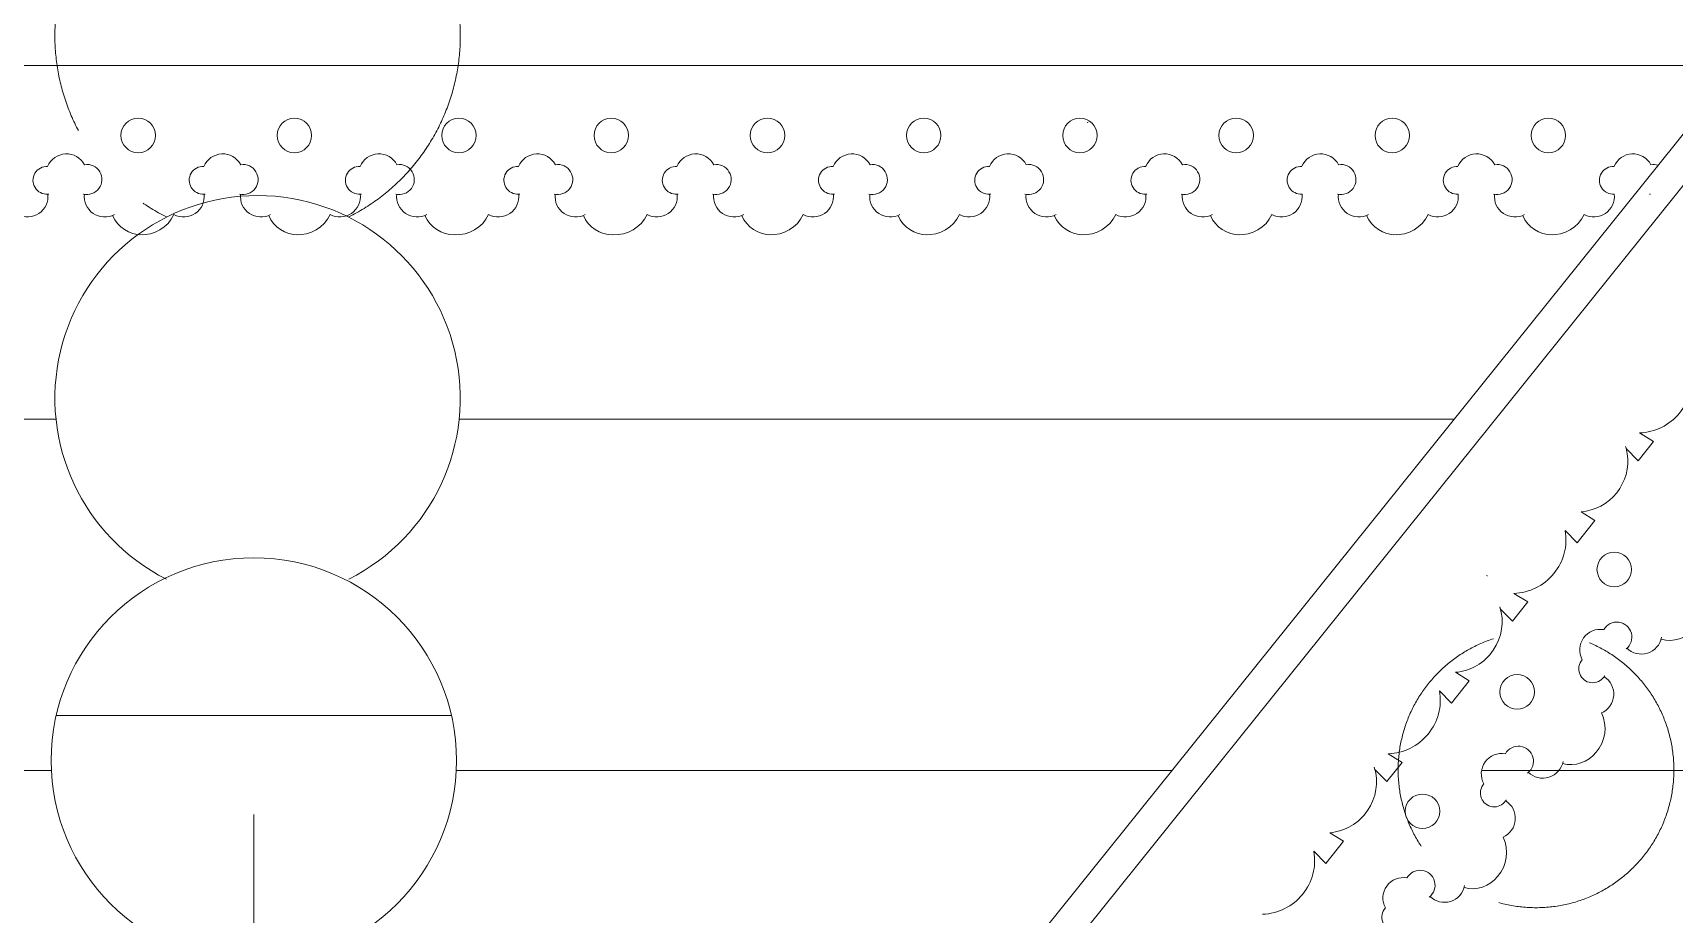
# Model space of a CAD drawing. Header units: millimetres. Extents: x 2399 to 111977, y 1313 to 59551.
# Drawn here: x 40139 to 41961, y 39237 to 40216 of the extents above; entities that cross this region are included whole.
import ezdxf

# ---------------------------------------------------------------- set-up
doc = ezdxf.new("R2010")
doc.units = ezdxf.units.MM
doc.linetypes.add('Невидимая', pattern=[391.222223, 282.222223, -109])
doc.linetypes.add('Штрихпунктирная', pattern=[670.277762, 352.777767, -176.388884, 0, -141.111112])
doc.layers.add('hatch1', color=7, linetype='Continuous', lineweight=20, true_color=0x6a6a6a)
doc.layers.add('main line', color=7, linetype='Continuous', lineweight=13)

msp = doc.modelspace()

# ---------------------------------------------------------------- linework, layer by layer
at = {"layer": 'hatch1', "color": 251, "linetype": 'Невидимая', "lineweight": 20, "true_color": 0x6a6a6a}
msp.add_arc((40388.4624, 40212.0754), 225, 296.7457516, 243.2542484, dxfattribs=at)
at = {"layer": 'main line', "color": 7, "linetype": 'Continuous', "lineweight": 13}
for p, q in [((42890.6971, 41248.5074), (41123.5156, 39048.0426)), ((42877.282, 41174.8271), (41166.9148, 39045.1065)), ((38808.8789, 40179.4455), (42037.7309, 40179.4455)), ((39501.3179, 39786.682), (40164.6663, 39786.682)), ((40612.2585, 39786.682), (41716.7129, 39786.682)), ((41920.9175, 39740.3835), (41937.8632, 39761.7913)), ((41937.8632, 39761.7913), (41922.4521, 39771.3229)), ((41907.7061, 39753.9277), (41920.9175, 39740.3835)), ((41872.9264, 39674.0971), (41857.5153, 39683.6288)), ((41853.139, 39649.4599), (41872.9264, 39674.0971)), ((41839.9276, 39663.0041), (41853.139, 39649.4599)), ((41798.3935, 39583.6667), (41782.9824, 39593.1983)), ((41768.2363, 39575.8031), (41781.4478, 39562.2589)), ((41781.4478, 39562.2589), (41798.3935, 39583.6667)), ((41733.4566, 39495.9725), (41718.0455, 39505.5041)), ((41700.4578, 39484.8795), (41713.6693, 39471.3353)), ((41713.6693, 39471.3353), (41733.4566, 39495.9725)), ((40164.8142, 39457.5379), (40603.5946, 39457.5379)), ((41658.9237, 39405.5421), (41643.5126, 39415.0737)), ((39844.0794, 39396.43), (40159.4822, 39396.43)), ((40608.9265, 39396.43), (41403.3037, 39396.43)), ((41628.7665, 39397.6785), (41641.978, 39384.1343)), ((41641.978, 39384.1343), (41658.9237, 39405.5421)), ((41747.1262, 39396.43), (43935.4848, 39396.43)), ((41593.9868, 39317.8479), (41578.5758, 39327.3795)), ((41560.988, 39306.7549), (41574.1995, 39293.2107)), ((41574.1995, 39293.2107), (41593.9868, 39317.8479))]:
    msp.add_line(p, q, dxfattribs=at)
at = {"layer": 'main line', "color": 7, "linetype": 'Штрихпунктирная', "lineweight": 13}
msp.add_line((40384.2044, 39347.662), (40384.2044, 27966.284), dxfattribs=at)
at = {"layer": 'main line', "color": 7, "linetype": 'Continuous', "lineweight": 13, "flags": 128}
for points in [[(41310.3459, 40116.2807, -0.017938026), (41309.1626, 40116.1033)], [(41310.3459, 40116.2807, -0.017938026), (41309.1626, 40116.1033)], [(41310.3459, 40116.2807, -0.017938026), (41309.1626, 40116.1033)], [(41310.3459, 40116.2807, -0.017938026), (41309.1626, 40116.1033)], [(41310.3459, 40116.2807, -0.017938026), (41309.1626, 40116.1033)], [(40194.9294, 40036.4966, 1.219803903), (40196.3599, 40069.1785, 0.63216014), (40155.3959, 40067.1802, 1.067465283), (40155.6306, 40036.4966, -0.60309642), (40122.2389, 40013.7303)], [(40194.9294, 40036.4966, 1.219803903), (40196.3599, 40069.1785, 0.63216014), (40155.3959, 40067.1802, 1.067465283), (40155.6306, 40036.4966, -0.60309642), (40122.2389, 40013.7303)], [(40194.9294, 40036.4966, 1.219803903), (40196.3599, 40069.1785, 0.63216014), (40155.3959, 40067.1802, 1.067465283), (40155.6306, 40036.4966, -0.60309642), (40122.2389, 40013.7303)], [(40194.9294, 40036.4966, 1.219803903), (40196.3599, 40069.1785, 0.63216014), (40155.3959, 40067.1802, 1.067465283), (40155.6306, 40036.4966, -0.60309642), (40122.2389, 40013.7303)], [(40194.9294, 40036.4966, 1.219803903), (40196.3599, 40069.1785, 0.63216014), (40155.3959, 40067.1802, 1.067465283), (40155.6306, 40036.4966, -0.60309642), (40122.2389, 40013.7303)], [(40194.9294, 40036.4966, 1.219803903), (40196.3599, 40069.1785, 0.63216014), (40155.3959, 40067.1802, 1.067465283), (40155.6306, 40036.4966, -0.60309642), (40122.2389, 40013.7303)], [(40368.3414, 40036.4966, 1.219803903), (40369.7719, 40069.1785, 0.63216014), (40328.8078, 40067.1802, 1.067465283), (40329.0426, 40036.4966, -0.60309642), (40295.6508, 40013.7303)], [(40368.3414, 40036.4966, 1.219803903), (40369.7719, 40069.1785, 0.63216014), (40328.8078, 40067.1802, 1.067465283), (40329.0426, 40036.4966, -0.60309642), (40295.6508, 40013.7303)], [(40368.3414, 40036.4966, 1.219803903), (40369.7719, 40069.1785, 0.63216014), (40328.8078, 40067.1802, 1.067465283), (40329.0426, 40036.4966, -0.60309642), (40295.6508, 40013.7303)], [(40368.3414, 40036.4966, 1.219803903), (40369.7719, 40069.1785, 0.63216014), (40328.8078, 40067.1802, 1.067465283), (40329.0426, 40036.4966, -0.60309642), (40295.6508, 40013.7303)], [(40368.3414, 40036.4966, 1.219803903), (40369.7719, 40069.1785, 0.63216014), (40328.8078, 40067.1802, 1.067465283), (40329.0426, 40036.4966, -0.60309642), (40295.6508, 40013.7303)], [(40368.3414, 40036.4966, 1.219803903), (40369.7719, 40069.1785, 0.63216014), (40328.8078, 40067.1802, 1.067465283), (40329.0426, 40036.4966, -0.60309642), (40295.6508, 40013.7303)], [(40541.7534, 40036.4966, 1.219803903), (40543.1838, 40069.1785, 0.63216014), (40502.2198, 40067.1802, 1.067465283), (40502.4546, 40036.4966, -0.60309642), (40469.0628, 40013.7303)], [(40541.7534, 40036.4966, 1.219803903), (40543.1838, 40069.1785, 0.63216014), (40502.2198, 40067.1802, 1.067465283), (40502.4546, 40036.4966, -0.60309642), (40469.0628, 40013.7303)], [(40541.7534, 40036.4966, 1.219803903), (40543.1838, 40069.1785, 0.63216014), (40502.2198, 40067.1802, 1.067465283), (40502.4546, 40036.4966, -0.60309642), (40469.0628, 40013.7303)], [(40541.7534, 40036.4966, 1.219803903), (40543.1838, 40069.1785, 0.63216014), (40502.2198, 40067.1802, 1.067465283), (40502.4546, 40036.4966, -0.60309642), (40469.0628, 40013.7303)], [(40541.7534, 40036.4966, 1.219803903), (40543.1838, 40069.1785, 0.63216014), (40502.2198, 40067.1802, 1.067465283), (40502.4546, 40036.4966, -0.60309642), (40469.0628, 40013.7303)], [(40541.7534, 40036.4966, 1.219803903), (40543.1838, 40069.1785, 0.63216014), (40502.2198, 40067.1802, 1.067465283), (40502.4546, 40036.4966, -0.60309642), (40469.0628, 40013.7303)], [(40717.6201, 40036.4966, 1.219803903), (40719.0505, 40069.1785, 0.63216014), (40678.0865, 40067.1802, 1.067465283), (40678.3213, 40036.4966, -0.60309642), (40644.9295, 40013.7303)], [(40717.6201, 40036.4966, 1.219803903), (40719.0505, 40069.1785, 0.63216014), (40678.0865, 40067.1802, 1.067465283), (40678.3213, 40036.4966, -0.60309642), (40644.9295, 40013.7303)], [(40717.6201, 40036.4966, 1.219803903), (40719.0505, 40069.1785, 0.63216014), (40678.0865, 40067.1802, 1.067465283), (40678.3213, 40036.4966, -0.60309642), (40644.9295, 40013.7303)], [(40717.6201, 40036.4966, 1.219803903), (40719.0505, 40069.1785, 0.63216014), (40678.0865, 40067.1802, 1.067465283), (40678.3213, 40036.4966, -0.60309642), (40644.9295, 40013.7303)], [(40717.6201, 40036.4966, 1.219803903), (40719.0505, 40069.1785, 0.63216014), (40678.0865, 40067.1802, 1.067465283), (40678.3213, 40036.4966, -0.60309642), (40644.9295, 40013.7303)], [(40717.6201, 40036.4966, 1.219803903), (40719.0505, 40069.1785, 0.63216014), (40678.0865, 40067.1802, 1.067465283), (40678.3213, 40036.4966, -0.60309642), (40644.9295, 40013.7303)], [(40893.4868, 40036.4966, 1.219803903), (40894.9172, 40069.1785, 0.63216014), (40853.9532, 40067.1802, 1.067465283), (40854.1879, 40036.4966, -0.60309642), (40820.7962, 40013.7303)], [(40893.4868, 40036.4966, 1.219803903), (40894.9172, 40069.1785, 0.63216014), (40853.9532, 40067.1802, 1.067465283), (40854.1879, 40036.4966, -0.60309642), (40820.7962, 40013.7303)], [(40893.4868, 40036.4966, 1.219803903), (40894.9172, 40069.1785, 0.63216014), (40853.9532, 40067.1802, 1.067465283), (40854.1879, 40036.4966, -0.60309642), (40820.7962, 40013.7303)], [(40893.4868, 40036.4966, 1.219803903), (40894.9172, 40069.1785, 0.63216014), (40853.9532, 40067.1802, 1.067465283), (40854.1879, 40036.4966, -0.60309642), (40820.7962, 40013.7303)], [(40893.4868, 40036.4966, 1.219803903), (40894.9172, 40069.1785, 0.63216014), (40853.9532, 40067.1802, 1.067465283), (40854.1879, 40036.4966, -0.60309642), (40820.7962, 40013.7303)], [(40893.4868, 40036.4966, 1.219803903), (40894.9172, 40069.1785, 0.63216014), (40853.9532, 40067.1802, 1.067465283), (40854.1879, 40036.4966, -0.60309642), (40820.7962, 40013.7303)], [(41066.8987, 40036.4966, 1.219803903), (41068.3292, 40069.1785, 0.63216014), (41027.3652, 40067.1802, 1.067465283), (41027.5999, 40036.4966, -0.60309642), (40994.2082, 40013.7303)], [(41066.8987, 40036.4966, 1.219803903), (41068.3292, 40069.1785, 0.63216014), (41027.3652, 40067.1802, 1.067465283), (41027.5999, 40036.4966, -0.60309642), (40994.2082, 40013.7303)], [(41066.8987, 40036.4966, 1.219803903), (41068.3292, 40069.1785, 0.63216014), (41027.3652, 40067.1802, 1.067465283), (41027.5999, 40036.4966, -0.60309642), (40994.2082, 40013.7303)], [(41066.8987, 40036.4966, 1.219803903), (41068.3292, 40069.1785, 0.63216014), (41027.3652, 40067.1802, 1.067465283), (41027.5999, 40036.4966, -0.60309642), (40994.2082, 40013.7303)], [(41066.8987, 40036.4966, 1.219803903), (41068.3292, 40069.1785, 0.63216014), (41027.3652, 40067.1802, 1.067465283), (41027.5999, 40036.4966, -0.60309642), (40994.2082, 40013.7303)], [(41066.8987, 40036.4966, 1.219803903), (41068.3292, 40069.1785, 0.63216014), (41027.3652, 40067.1802, 1.067465283), (41027.5999, 40036.4966, -0.60309642), (40994.2082, 40013.7303)], [(41240.3107, 40036.4966, 1.219803903), (41241.7411, 40069.1785, 0.63216014), (41200.7771, 40067.1802, 1.067465283), (41201.0119, 40036.4966, -0.60309642), (41167.6201, 40013.7303)], [(41240.3107, 40036.4966, 1.219803903), (41241.7411, 40069.1785, 0.63216014), (41200.7771, 40067.1802, 1.067465283), (41201.0119, 40036.4966, -0.60309642), (41167.6201, 40013.7303)], [(41240.3107, 40036.4966, 1.219803903), (41241.7411, 40069.1785, 0.63216014), (41200.7771, 40067.1802, 1.067465283), (41201.0119, 40036.4966, -0.60309642), (41167.6201, 40013.7303)], [(41240.3107, 40036.4966, 1.219803903), (41241.7411, 40069.1785, 0.63216014), (41200.7771, 40067.1802, 1.067465283), (41201.0119, 40036.4966, -0.60309642), (41167.6201, 40013.7303)], [(41240.3107, 40036.4966, 1.219803903), (41241.7411, 40069.1785, 0.63216014), (41200.7771, 40067.1802, 1.067465283), (41201.0119, 40036.4966, -0.60309642), (41167.6201, 40013.7303)], [(41240.3107, 40036.4966, 1.219803903), (41241.7411, 40069.1785, 0.63216014), (41200.7771, 40067.1802, 1.067465283), (41201.0119, 40036.4966, -0.60309642), (41167.6201, 40013.7303)], [(41374.2919, 40067.4231, 0.00290429), (41374.1891, 40067.1802, 1.067465283), (41374.4238, 40036.4966, -0.60309642), (41341.0321, 40013.7303)], [(41374.2919, 40067.4231, 0.00290429), (41374.1891, 40067.1802, 1.067465283), (41374.4238, 40036.4966, -0.60309642), (41341.0321, 40013.7303)], [(41374.2919, 40067.4231, 0.00290429), (41374.1891, 40067.1802, 1.067465283), (41374.4238, 40036.4966, -0.60309642), (41341.0321, 40013.7303)], [(41374.2919, 40067.4231, 0.00290429), (41374.1891, 40067.1802, 1.067465283), (41374.4238, 40036.4966, -0.60309642), (41341.0321, 40013.7303)], [(41374.2919, 40067.4231, 0.00290429), (41374.1891, 40067.1802, 1.067465283), (41374.4238, 40036.4966, -0.60309642), (41341.0321, 40013.7303)], [(41374.2919, 40067.4231, 0.00290429), (41374.1891, 40067.1802, 1.067465283), (41374.4238, 40036.4966, -0.60309642), (41341.0321, 40013.7303)], [(41413.7227, 40036.4966, 1.219803903), (41415.1531, 40069.1785, 0.628102669), (41374.2919, 40067.4231)], [(41413.7227, 40036.4966, 1.219803903), (41415.1531, 40069.1785, 0.628102669), (41374.2919, 40067.4231)], [(41413.7227, 40036.4966, 1.219803903), (41415.1531, 40069.1785, 0.628102669), (41374.2919, 40067.4231)], [(41413.7227, 40036.4966, 1.219803903), (41415.1531, 40069.1785, 0.628102669), (41374.2919, 40067.4231)], [(41413.7227, 40036.4966, 1.219803903), (41415.1531, 40069.1785, 0.628102669), (41374.2919, 40067.4231)], [(41413.7227, 40036.4966, 1.219803903), (41415.1531, 40069.1785, 0.628102669), (41374.2919, 40067.4231)], [(41547.6011, 40067.1802, 1.067465283), (41547.8358, 40036.4966, -0.60309642), (41514.444, 40013.7303)], [(41547.6011, 40067.1802, 1.067465283), (41547.8358, 40036.4966, -0.60309642), (41514.444, 40013.7303)], [(41547.6011, 40067.1802, 1.067465283), (41547.8358, 40036.4966, -0.60309642), (41514.444, 40013.7303)], [(41547.6011, 40067.1802, 1.067465283), (41547.8358, 40036.4966, -0.60309642), (41514.444, 40013.7303)], [(41547.6011, 40067.1802, 1.067465283), (41547.8358, 40036.4966, -0.60309642), (41514.444, 40013.7303)], [(41587.0318, 40036.4966, 1.219803903), (41588.4623, 40069.1785, 0.628102669), (41547.6011, 40067.4231)], [(41587.0318, 40036.4966, 1.219803903), (41588.4623, 40069.1785, 0.628102669), (41547.6011, 40067.4231)], [(41587.0318, 40036.4966, 1.219803903), (41588.4623, 40069.1785, 0.628102669), (41547.6011, 40067.4231)], [(41587.0318, 40036.4966, 1.219803903), (41588.4623, 40069.1785, 0.628102669), (41547.6011, 40067.4231)], [(41587.0318, 40036.4966, 1.219803903), (41588.4623, 40069.1785, 0.628102669), (41547.6011, 40067.4231)], [(41587.0318, 40036.4966, 1.219803903), (41588.4623, 40069.1785, 0.628102669), (41547.6011, 40067.4231)], [(41720.9102, 40067.1802, 1.067465283), (41721.145, 40036.4966, -0.60309642), (41687.7532, 40013.7303)], [(41720.9102, 40067.1802, 1.067465283), (41721.145, 40036.4966, -0.60309642), (41687.7532, 40013.7303)], [(41720.9102, 40067.1802, 1.067465283), (41721.145, 40036.4966, -0.60309642), (41687.7532, 40013.7303)], [(41720.9102, 40067.1802, 1.067465283), (41721.145, 40036.4966, -0.60309642), (41687.7532, 40013.7303)], [(41720.9102, 40067.1802, 1.067465283), (41721.145, 40036.4966, -0.60309642), (41687.7532, 40013.7303)], [(41760.341, 40036.4966, 1.219803903), (41761.7715, 40069.1785, 0.628102669), (41720.9102, 40067.4231)], [(41760.341, 40036.4966, 1.219803903), (41761.7715, 40069.1785, 0.628102669), (41720.9102, 40067.4231)], [(41760.341, 40036.4966, 1.219803903), (41761.7715, 40069.1785, 0.628102669), (41720.9102, 40067.4231)], [(41760.341, 40036.4966, 1.219803903), (41761.7715, 40069.1785, 0.628102669), (41720.9102, 40067.4231)], [(41760.341, 40036.4966, 1.219803903), (41761.7715, 40069.1785, 0.628102669), (41720.9102, 40067.4231)], [(41760.341, 40036.4966, 1.219803903), (41761.7715, 40069.1785, 0.628102669), (41720.9102, 40067.4231)], [(41894.2194, 40067.1802, 1.067465283), (41894.4542, 40036.4966, -0.60309642), (41861.0624, 40013.7303)], [(41894.2194, 40067.1802, 1.067465283), (41894.4542, 40036.4966, -0.60309642), (41861.0624, 40013.7303)], [(41894.2194, 40067.1802, 1.067465283), (41894.4542, 40036.4966, -0.60309642), (41861.0624, 40013.7303)], [(41894.2194, 40067.1802, 1.067465283), (41894.4542, 40036.4966, -0.60309642), (41861.0624, 40013.7303)], [(41894.2194, 40067.1802, 1.067465283), (41894.4542, 40036.4966, -0.60309642), (41861.0624, 40013.7303)], [(41943.0236, 40068.4802, 0.121261577), (41935.0806, 40069.1785, 0.628102669), (41894.2194, 40067.4231)], [(41943.0236, 40068.4802, 0.121261577), (41935.0806, 40069.1785, 0.628102669), (41894.2194, 40067.4231)], [(41943.0236, 40068.4802, 0.121261577), (41935.0806, 40069.1785, 0.628102669), (41894.2194, 40067.4231)], [(41943.0236, 40068.4802, 0.121261577), (41935.0806, 40069.1785, 0.628102669), (41894.2194, 40067.4231)], [(41943.0236, 40068.4802, 0.121261577), (41935.0806, 40069.1785, 0.628102669), (41894.2194, 40067.4231)], [(41943.0236, 40068.4802, 0.121261577), (41935.0806, 40069.1785, 0.628102669), (41894.2194, 40067.4231)], [(40156.8283, 40036.4966, -0.017938026), (40155.657, 40036.2527)], [(40156.8283, 40036.4966, -0.017938026), (40155.657, 40036.2527)], [(40156.8283, 40036.4966, -0.017938026), (40155.657, 40036.2527)], [(40156.8283, 40036.4966, -0.017938026), (40155.657, 40036.2527)], [(40156.8283, 40036.4966, -0.017938026), (40155.657, 40036.2527)], [(40156.8283, 40036.4966, -0.017938026), (40155.657, 40036.2527)], [(40196.1272, 40036.4966, 0.60309642), (40229.5189, 40013.7303)], [(40196.1272, 40036.4966, 0.60309642), (40229.5189, 40013.7303)], [(40196.1272, 40036.4966, 0.60309642), (40229.5189, 40013.7303)], [(40196.1272, 40036.4966, 0.60309642), (40229.5189, 40013.7303)], [(40196.1272, 40036.4966, 0.60309642), (40229.5189, 40013.7303)], [(40196.1272, 40036.4966, 0.60309642), (40229.5189, 40013.7303)], [(40330.2403, 40036.4966, -0.017938026), (40329.0689, 40036.2527)], [(40330.2403, 40036.4966, -0.017938026), (40329.0689, 40036.2527)], [(40330.2403, 40036.4966, -0.017938026), (40329.0689, 40036.2527)], [(40330.2403, 40036.4966, -0.017938026), (40329.0689, 40036.2527)], [(40330.2403, 40036.4966, -0.017938026), (40329.0689, 40036.2527)], [(40330.2403, 40036.4966, -0.017938026), (40329.0689, 40036.2527)], [(40369.5391, 40036.4966, 0.60309642), (40402.9309, 40013.7303)], [(40369.5391, 40036.4966, 0.60309642), (40402.9309, 40013.7303)], [(40369.5391, 40036.4966, 0.60309642), (40402.9309, 40013.7303)], [(40369.5391, 40036.4966, 0.60309642), (40402.9309, 40013.7303)], [(40369.5391, 40036.4966, 0.60309642), (40402.9309, 40013.7303)], [(40369.5391, 40036.4966, 0.60309642), (40402.9309, 40013.7303)], [(40503.6523, 40036.4966, -0.017938026), (40502.4809, 40036.2527)], [(40503.6523, 40036.4966, -0.017938026), (40502.4809, 40036.2527)], [(40503.6523, 40036.4966, -0.017938026), (40502.4809, 40036.2527)], [(40503.6523, 40036.4966, -0.017938026), (40502.4809, 40036.2527)], [(40503.6523, 40036.4966, -0.017938026), (40502.4809, 40036.2527)], [(40503.6523, 40036.4966, -0.017938026), (40502.4809, 40036.2527)], [(40542.9511, 40036.4966, 0.60309642), (40576.3429, 40013.7303)], [(40542.9511, 40036.4966, 0.60309642), (40576.3429, 40013.7303)], [(40542.9511, 40036.4966, 0.60309642), (40576.3429, 40013.7303)], [(40542.9511, 40036.4966, 0.60309642), (40576.3429, 40013.7303)], [(40542.9511, 40036.4966, 0.60309642), (40576.3429, 40013.7303)], [(40542.9511, 40036.4966, 0.60309642), (40576.3429, 40013.7303)], [(40679.519, 40036.4966, -0.017938026), (40678.3476, 40036.2527)], [(40679.519, 40036.4966, -0.017938026), (40678.3476, 40036.2527)], [(40679.519, 40036.4966, -0.017938026), (40678.3476, 40036.2527)], [(40679.519, 40036.4966, -0.017938026), (40678.3476, 40036.2527)], [(40679.519, 40036.4966, -0.017938026), (40678.3476, 40036.2527)], [(40679.519, 40036.4966, -0.017938026), (40678.3476, 40036.2527)], [(40718.8178, 40036.4966, 0.60309642), (40752.2095, 40013.7303)], [(40718.8178, 40036.4966, 0.60309642), (40752.2095, 40013.7303)], [(40718.8178, 40036.4966, 0.60309642), (40752.2095, 40013.7303)], [(40718.8178, 40036.4966, 0.60309642), (40752.2095, 40013.7303)], [(40718.8178, 40036.4966, 0.60309642), (40752.2095, 40013.7303)], [(40718.8178, 40036.4966, 0.60309642), (40752.2095, 40013.7303)], [(40855.3857, 40036.4966, -0.017938026), (40854.2143, 40036.2527)], [(40855.3857, 40036.4966, -0.017938026), (40854.2143, 40036.2527)], [(40855.3857, 40036.4966, -0.017938026), (40854.2143, 40036.2527)], [(40855.3857, 40036.4966, -0.017938026), (40854.2143, 40036.2527)], [(40855.3857, 40036.4966, -0.017938026), (40854.2143, 40036.2527)], [(40855.3857, 40036.4966, -0.017938026), (40854.2143, 40036.2527)], [(40894.6845, 40036.4966, 0.60309642), (40928.0762, 40013.7303)], [(40894.6845, 40036.4966, 0.60309642), (40928.0762, 40013.7303)], [(40894.6845, 40036.4966, 0.60309642), (40928.0762, 40013.7303)], [(40894.6845, 40036.4966, 0.60309642), (40928.0762, 40013.7303)], [(40894.6845, 40036.4966, 0.60309642), (40928.0762, 40013.7303)], [(40894.6845, 40036.4966, 0.60309642), (40928.0762, 40013.7303)], [(41028.7976, 40036.4966, -0.017938026), (41027.6263, 40036.2527)], [(41028.7976, 40036.4966, -0.017938026), (41027.6263, 40036.2527)], [(41028.7976, 40036.4966, -0.017938026), (41027.6263, 40036.2527)], [(41028.7976, 40036.4966, -0.017938026), (41027.6263, 40036.2527)], [(41028.7976, 40036.4966, -0.017938026), (41027.6263, 40036.2527)], [(41028.7976, 40036.4966, -0.017938026), (41027.6263, 40036.2527)], [(41068.0964, 40036.4966, 0.60309642), (41101.4882, 40013.7303)], [(41068.0964, 40036.4966, 0.60309642), (41101.4882, 40013.7303)], [(41068.0964, 40036.4966, 0.60309642), (41101.4882, 40013.7303)], [(41068.0964, 40036.4966, 0.60309642), (41101.4882, 40013.7303)], [(41068.0964, 40036.4966, 0.60309642), (41101.4882, 40013.7303)], [(41068.0964, 40036.4966, 0.60309642), (41101.4882, 40013.7303)], [(41202.2096, 40036.4966, -0.017938026), (41201.0382, 40036.2527)], [(41202.2096, 40036.4966, -0.017938026), (41201.0382, 40036.2527)], [(41202.2096, 40036.4966, -0.017938026), (41201.0382, 40036.2527)], [(41202.2096, 40036.4966, -0.017938026), (41201.0382, 40036.2527)], [(41202.2096, 40036.4966, -0.017938026), (41201.0382, 40036.2527)], [(41202.2096, 40036.4966, -0.017938026), (41201.0382, 40036.2527)], [(41241.5084, 40036.4966, 0.60309642), (41274.9002, 40013.7303)], [(41241.5084, 40036.4966, 0.60309642), (41274.9002, 40013.7303)], [(41241.5084, 40036.4966, 0.60309642), (41274.9002, 40013.7303)], [(41241.5084, 40036.4966, 0.60309642), (41274.9002, 40013.7303)], [(41241.5084, 40036.4966, 0.60309642), (41274.9002, 40013.7303)], [(41241.5084, 40036.4966, 0.60309642), (41274.9002, 40013.7303)], [(41375.6216, 40036.4966, -0.017938026), (41374.4502, 40036.2527)], [(41414.9204, 40036.4966, 0.60309642), (41448.3121, 40013.7303)], [(41414.9204, 40036.4966, 0.60309642), (41448.3121, 40013.7303)], [(41414.9204, 40036.4966, 0.60309642), (41448.3121, 40013.7303)], [(41414.9204, 40036.4966, 0.60309642), (41448.3121, 40013.7303)], [(41414.9204, 40036.4966, 0.60309642), (41448.3121, 40013.7303)], [(41414.9204, 40036.4966, 0.60309642), (41448.3121, 40013.7303)], [(41588.2295, 40036.4966, 0.60309642), (41621.6213, 40013.7303)], [(41588.2295, 40036.4966, 0.60309642), (41621.6213, 40013.7303)], [(41588.2295, 40036.4966, 0.60309642), (41621.6213, 40013.7303)], [(41588.2295, 40036.4966, 0.60309642), (41621.6213, 40013.7303)], [(41588.2295, 40036.4966, 0.60309642), (41621.6213, 40013.7303)], [(41588.2295, 40036.4966, 0.60309642), (41621.6213, 40013.7303)], [(41761.5387, 40036.4966, 0.60309642), (41794.9305, 40013.7303)], [(41761.5387, 40036.4966, 0.60309642), (41794.9305, 40013.7303)], [(41761.5387, 40036.4966, 0.60309642), (41794.9305, 40013.7303)], [(41761.5387, 40036.4966, 0.60309642), (41794.9305, 40013.7303)], [(41761.5387, 40036.4966, 0.60309642), (41794.9305, 40013.7303)], [(41761.5387, 40036.4966, 0.60309642), (41794.9305, 40013.7303)], [(41933.6502, 40036.4966, 0.017938026), (41934.8215, 40036.2527)], [(41933.6502, 40036.4966, 0.017938026), (41934.8215, 40036.2527)], [(41933.6502, 40036.4966, 0.017938026), (41934.8215, 40036.2527)], [(41933.6502, 40036.4966, 0.017938026), (41934.8215, 40036.2527)], [(41933.6502, 40036.4966, 0.017938026), (41934.8215, 40036.2527)], [(41933.6502, 40036.4966, 0.017938026), (41934.8215, 40036.2527)], [(40227.4045, 40012.7454, 0.304535594), (40260.1779, 39991.3868)], [(40227.4045, 40012.7454, 0.304535594), (40260.1779, 39991.3868)], [(40227.4045, 40012.7454, 0.304535594), (40260.1779, 39991.3868)], [(40227.4045, 40012.7454, 0.304535594), (40260.1779, 39991.3868)], [(40227.4045, 40012.7454, 0.304535594), (40260.1779, 39991.3868)], [(40227.4045, 40012.7454, 0.304535594), (40260.1779, 39991.3868)], [(40257.7231, 39991.3868, 0.304535594), (40295.6508, 40013.7303)], [(40257.7231, 39991.3868, 0.304535594), (40295.6508, 40013.7303)], [(40257.7231, 39991.3868, 0.304535594), (40295.6508, 40013.7303)], [(40257.7231, 39991.3868, 0.304535594), (40295.6508, 40013.7303)], [(40257.7231, 39991.3868, 0.304535594), (40295.6508, 40013.7303)], [(40257.7231, 39991.3868, 0.304535594), (40295.6508, 40013.7303)], [(40400.8165, 40012.7454, 0.304535594), (40433.5898, 39991.3868)], [(40400.8165, 40012.7454, 0.304535594), (40433.5898, 39991.3868)], [(40400.8165, 40012.7454, 0.304535594), (40433.5898, 39991.3868)], [(40400.8165, 40012.7454, 0.304535594), (40433.5898, 39991.3868)], [(40400.8165, 40012.7454, 0.304535594), (40433.5898, 39991.3868)], [(40400.8165, 40012.7454, 0.304535594), (40433.5898, 39991.3868)], [(40431.1351, 39991.3868, 0.304535594), (40469.0628, 40013.7303)], [(40431.1351, 39991.3868, 0.304535594), (40469.0628, 40013.7303)], [(40431.1351, 39991.3868, 0.304535594), (40469.0628, 40013.7303)], [(40431.1351, 39991.3868, 0.304535594), (40469.0628, 40013.7303)], [(40431.1351, 39991.3868, 0.304535594), (40469.0628, 40013.7303)], [(40431.1351, 39991.3868, 0.304535594), (40469.0628, 40013.7303)], [(40574.2284, 40012.7454, 0.304535594), (40607.0018, 39991.3868)], [(40574.2284, 40012.7454, 0.304535594), (40607.0018, 39991.3868)], [(40574.2284, 40012.7454, 0.304535594), (40607.0018, 39991.3868)], [(40574.2284, 40012.7454, 0.304535594), (40607.0018, 39991.3868)], [(40574.2284, 40012.7454, 0.304535594), (40607.0018, 39991.3868)], [(40574.2284, 40012.7454, 0.304535594), (40607.0018, 39991.3868)], [(40607.0018, 39991.3868, 0.304535594), (40644.9295, 40013.7303)], [(40607.0018, 39991.3868, 0.304535594), (40644.9295, 40013.7303)], [(40607.0018, 39991.3868, 0.304535594), (40644.9295, 40013.7303)], [(40607.0018, 39991.3868, 0.304535594), (40644.9295, 40013.7303)], [(40607.0018, 39991.3868, 0.304535594), (40644.9295, 40013.7303)], [(40607.0018, 39991.3868, 0.304535594), (40644.9295, 40013.7303)], [(40750.0951, 40012.7454, 0.304535594), (40782.8685, 39991.3868)], [(40750.0951, 40012.7454, 0.304535594), (40782.8685, 39991.3868)], [(40750.0951, 40012.7454, 0.304535594), (40782.8685, 39991.3868)], [(40750.0951, 40012.7454, 0.304535594), (40782.8685, 39991.3868)], [(40750.0951, 40012.7454, 0.304535594), (40782.8685, 39991.3868)], [(40750.0951, 40012.7454, 0.304535594), (40782.8685, 39991.3868)], [(40782.8685, 39991.3868, 0.304535594), (40820.7962, 40013.7303)], [(40782.8685, 39991.3868, 0.304535594), (40820.7962, 40013.7303)], [(40782.8685, 39991.3868, 0.304535594), (40820.7962, 40013.7303)], [(40782.8685, 39991.3868, 0.304535594), (40820.7962, 40013.7303)], [(40782.8685, 39991.3868, 0.304535594), (40820.7962, 40013.7303)], [(40782.8685, 39991.3868, 0.304535594), (40820.7962, 40013.7303)], [(40925.9618, 40012.7454, 0.304535594), (40958.7352, 39991.3868)], [(40925.9618, 40012.7454, 0.304535594), (40958.7352, 39991.3868)], [(40925.9618, 40012.7454, 0.304535594), (40958.7352, 39991.3868)], [(40925.9618, 40012.7454, 0.304535594), (40958.7352, 39991.3868)], [(40925.9618, 40012.7454, 0.304535594), (40958.7352, 39991.3868)], [(40925.9618, 40012.7454, 0.304535594), (40958.7352, 39991.3868)], [(40956.2805, 39991.3868, 0.304535594), (40994.2082, 40013.7303)], [(40956.2805, 39991.3868, 0.304535594), (40994.2082, 40013.7303)], [(40956.2805, 39991.3868, 0.304535594), (40994.2082, 40013.7303)], [(40956.2805, 39991.3868, 0.304535594), (40994.2082, 40013.7303)], [(40956.2805, 39991.3868, 0.304535594), (40994.2082, 40013.7303)], [(40956.2805, 39991.3868, 0.304535594), (40994.2082, 40013.7303)], [(41099.3738, 40012.7454, 0.304535594), (41132.1472, 39991.3868)], [(41099.3738, 40012.7454, 0.304535594), (41132.1472, 39991.3868)], [(41099.3738, 40012.7454, 0.304535594), (41132.1472, 39991.3868)], [(41099.3738, 40012.7454, 0.304535594), (41132.1472, 39991.3868)], [(41099.3738, 40012.7454, 0.304535594), (41132.1472, 39991.3868)], [(41099.3738, 40012.7454, 0.304535594), (41132.1472, 39991.3868)], [(41129.6924, 39991.3868, 0.304535594), (41167.6201, 40013.7303)], [(41129.6924, 39991.3868, 0.304535594), (41167.6201, 40013.7303)], [(41129.6924, 39991.3868, 0.304535594), (41167.6201, 40013.7303)], [(41129.6924, 39991.3868, 0.304535594), (41167.6201, 40013.7303)], [(41129.6924, 39991.3868, 0.304535594), (41167.6201, 40013.7303)], [(41129.6924, 39991.3868, 0.304535594), (41167.6201, 40013.7303)], [(41272.7858, 40012.7454, 0.304535594), (41305.5591, 39991.3868)], [(41272.7858, 40012.7454, 0.304535594), (41305.5591, 39991.3868)], [(41272.7858, 40012.7454, 0.304535594), (41305.5591, 39991.3868)], [(41272.7858, 40012.7454, 0.304535594), (41305.5591, 39991.3868)], [(41272.7858, 40012.7454, 0.304535594), (41305.5591, 39991.3868)], [(41272.7858, 40012.7454, 0.304535594), (41305.5591, 39991.3868)], [(41303.1044, 39991.3868, 0.304535594), (41341.0321, 40013.7303)], [(41303.1044, 39991.3868, 0.304535594), (41341.0321, 40013.7303)], [(41303.1044, 39991.3868, 0.304535594), (41341.0321, 40013.7303)], [(41303.1044, 39991.3868, 0.304535594), (41341.0321, 40013.7303)], [(41303.1044, 39991.3868, 0.304535594), (41341.0321, 40013.7303)], [(41303.1044, 39991.3868, 0.304535594), (41341.0321, 40013.7303)], [(41446.1977, 40012.7454, 0.304535594), (41478.9711, 39991.3868)], [(41446.1977, 40012.7454, 0.304535594), (41478.9711, 39991.3868)], [(41446.1977, 40012.7454, 0.304535594), (41478.9711, 39991.3868)], [(41446.1977, 40012.7454, 0.304535594), (41478.9711, 39991.3868)], [(41446.1977, 40012.7454, 0.304535594), (41478.9711, 39991.3868)], [(41446.1977, 40012.7454, 0.304535594), (41478.9711, 39991.3868)], [(41476.5164, 39991.3868, 0.304535594), (41514.444, 40013.7303)], [(41476.5164, 39991.3868, 0.304535594), (41514.444, 40013.7303)], [(41476.5164, 39991.3868, 0.304535594), (41514.444, 40013.7303)], [(41476.5164, 39991.3868, 0.304535594), (41514.444, 40013.7303)], [(41476.5164, 39991.3868, 0.304535594), (41514.444, 40013.7303)], [(41476.5164, 39991.3868, 0.304535594), (41514.444, 40013.7303)], [(41619.5069, 40012.7454, 0.304535594), (41652.2803, 39991.3868)], [(41619.5069, 40012.7454, 0.304535594), (41652.2803, 39991.3868)], [(41619.5069, 40012.7454, 0.304535594), (41652.2803, 39991.3868)], [(41619.5069, 40012.7454, 0.304535594), (41652.2803, 39991.3868)], [(41619.5069, 40012.7454, 0.304535594), (41652.2803, 39991.3868)], [(41619.5069, 40012.7454, 0.304535594), (41652.2803, 39991.3868)], [(41649.8255, 39991.3868, 0.304535594), (41687.7532, 40013.7303)], [(41649.8255, 39991.3868, 0.304535594), (41687.7532, 40013.7303)], [(41649.8255, 39991.3868, 0.304535594), (41687.7532, 40013.7303)], [(41649.8255, 39991.3868, 0.304535594), (41687.7532, 40013.7303)], [(41649.8255, 39991.3868, 0.304535594), (41687.7532, 40013.7303)], [(41649.8255, 39991.3868, 0.304535594), (41687.7532, 40013.7303)], [(41792.8161, 40012.7454, 0.304535594), (41825.5894, 39991.3868)], [(41792.8161, 40012.7454, 0.304535594), (41825.5894, 39991.3868)], [(41792.8161, 40012.7454, 0.304535594), (41825.5894, 39991.3868)], [(41792.8161, 40012.7454, 0.304535594), (41825.5894, 39991.3868)], [(41792.8161, 40012.7454, 0.304535594), (41825.5894, 39991.3868)], [(41792.8161, 40012.7454, 0.304535594), (41825.5894, 39991.3868)], [(41823.1347, 39991.3868, 0.304535594), (41861.0624, 40013.7303)], [(41823.1347, 39991.3868, 0.304535594), (41861.0624, 40013.7303)], [(41823.1347, 39991.3868, 0.304535594), (41861.0624, 40013.7303)], [(41823.1347, 39991.3868, 0.304535594), (41861.0624, 40013.7303)], [(41823.1347, 39991.3868, 0.304535594), (41861.0624, 40013.7303)], [(41823.1347, 39991.3868, 0.304535594), (41861.0624, 40013.7303)], [(41752.6509, 39612.8453, 0.017938026), (41753.8222, 39612.6014)], [(41752.6509, 39612.8453, 0.017938026), (41753.8222, 39612.6014)], [(41752.6509, 39612.8453, 0.017938026), (41753.8222, 39612.6014)], [(41752.6509, 39612.8453, 0.017938026), (41753.8222, 39612.6014)], [(41752.6509, 39612.8453, 0.017938026), (41753.8222, 39612.6014)], [(41752.6509, 39612.8453, 0.017938026), (41753.8222, 39612.6014)], [(41907.5227, 39531.45, 1.219803903), (41882.801, 39552.874, 0.63216014), (41858.9186, 39519.5322, 1.067465283), (41883.1089, 39500.6544, -0.60309642), (41880.2051, 39460.3446)], [(41907.5227, 39531.45, 1.219803903), (41882.801, 39552.874, 0.63216014), (41858.9186, 39519.5322, 1.067465283), (41883.1089, 39500.6544, -0.60309642), (41880.2051, 39460.3446)], [(41907.5227, 39531.45, 1.219803903), (41882.801, 39552.874, 0.63216014), (41858.9186, 39519.5322, 1.067465283), (41883.1089, 39500.6544, -0.60309642), (41880.2051, 39460.3446)], [(41907.5227, 39531.45, 1.219803903), (41882.801, 39552.874, 0.63216014), (41858.9186, 39519.5322, 1.067465283), (41883.1089, 39500.6544, -0.60309642), (41880.2051, 39460.3446)], [(41907.5227, 39531.45, 1.219803903), (41882.801, 39552.874, 0.63216014), (41858.9186, 39519.5322, 1.067465283), (41883.1089, 39500.6544, -0.60309642), (41880.2051, 39460.3446)], [(41907.5227, 39531.45, 1.219803903), (41882.801, 39552.874, 0.63216014), (41858.9186, 39519.5322, 1.067465283), (41883.1089, 39500.6544, -0.60309642), (41880.2051, 39460.3446)], [(41908.2668, 39532.3885, 0.60309642), (41946.8511, 39544.412)], [(41908.2668, 39532.3885, 0.60309642), (41946.8511, 39544.412)], [(41908.2668, 39532.3885, 0.60309642), (41946.8511, 39544.412)], [(41908.2668, 39532.3885, 0.60309642), (41946.8511, 39544.412)], [(41908.2668, 39532.3885, 0.60309642), (41946.8511, 39544.412)], [(41908.2668, 39532.3885, 0.60309642), (41946.8511, 39544.412)], [(41946.3093, 39542.1432, 0.304535594), (41983.4064, 39554.5566)], [(41946.3093, 39542.1432, 0.304535594), (41983.4064, 39554.5566)], [(41946.3093, 39542.1432, 0.304535594), (41983.4064, 39554.5566)], [(41946.3093, 39542.1432, 0.304535594), (41983.4064, 39554.5566)], [(41946.3093, 39542.1432, 0.304535594), (41983.4064, 39554.5566)], [(41946.3093, 39542.1432, 0.304535594), (41983.4064, 39554.5566)], [(41883.853, 39501.593, -0.017938026), (41883.3164, 39500.5236)], [(41883.853, 39501.593, -0.017938026), (41883.3164, 39500.5236)], [(41883.853, 39501.593, -0.017938026), (41883.3164, 39500.5236)], [(41883.853, 39501.593, -0.017938026), (41883.3164, 39500.5236)], [(41883.853, 39501.593, -0.017938026), (41883.3164, 39500.5236)], [(41883.853, 39501.593, -0.017938026), (41883.3164, 39500.5236)], [(41874.1521, 39416.743, 0.304535594), (41880.2051, 39460.3446)], [(41874.1521, 39416.743, 0.304535594), (41880.2051, 39460.3446)], [(41874.1521, 39416.743, 0.304535594), (41880.2051, 39460.3446)], [(41874.1521, 39416.743, 0.304535594), (41880.2051, 39460.3446)], [(41874.1521, 39416.743, 0.304535594), (41880.2051, 39460.3446)], [(41874.1521, 39416.743, 0.304535594), (41880.2051, 39460.3446)], [(41798.2684, 39393.6364, 1.219803903), (41773.5467, 39415.0604, 0.63216014), (41749.6643, 39381.7186, 1.067465283), (41773.8546, 39362.8408, -0.60309642), (41770.9508, 39322.531)], [(41798.2684, 39393.6364, 1.219803903), (41773.5467, 39415.0604, 0.63216014), (41749.6643, 39381.7186, 1.067465283), (41773.8546, 39362.8408, -0.60309642), (41770.9508, 39322.531)], [(41798.2684, 39393.6364, 1.219803903), (41773.5467, 39415.0604, 0.63216014), (41749.6643, 39381.7186, 1.067465283), (41773.8546, 39362.8408, -0.60309642), (41770.9508, 39322.531)], [(41798.2684, 39393.6364, 1.219803903), (41773.5467, 39415.0604, 0.63216014), (41749.6643, 39381.7186, 1.067465283), (41773.8546, 39362.8408, -0.60309642), (41770.9508, 39322.531)], [(41798.2684, 39393.6364, 1.219803903), (41773.5467, 39415.0604, 0.63216014), (41749.6643, 39381.7186, 1.067465283), (41773.8546, 39362.8408, -0.60309642), (41770.9508, 39322.531)], [(41798.2684, 39393.6364, 1.219803903), (41773.5467, 39415.0604, 0.63216014), (41749.6643, 39381.7186, 1.067465283), (41773.8546, 39362.8408, -0.60309642), (41770.9508, 39322.531)], [(41837.055, 39404.3296, 0.304535594), (41874.1521, 39416.743)], [(41837.055, 39404.3296, 0.304535594), (41874.1521, 39416.743)], [(41837.055, 39404.3296, 0.304535594), (41874.1521, 39416.743)], [(41837.055, 39404.3296, 0.304535594), (41874.1521, 39416.743)], [(41837.055, 39404.3296, 0.304535594), (41874.1521, 39416.743)], [(41837.055, 39404.3296, 0.304535594), (41874.1521, 39416.743)], [(41799.0124, 39394.5749, 0.60309642), (41837.5968, 39406.5984)], [(41799.0124, 39394.5749, 0.60309642), (41837.5968, 39406.5984)], [(41799.0124, 39394.5749, 0.60309642), (41837.5968, 39406.5984)], [(41799.0124, 39394.5749, 0.60309642), (41837.5968, 39406.5984)], [(41799.0124, 39394.5749, 0.60309642), (41837.5968, 39406.5984)], [(41799.0124, 39394.5749, 0.60309642), (41837.5968, 39406.5984)], [(41774.5987, 39363.7794, -0.017938026), (41774.0621, 39362.71)], [(41774.5987, 39363.7794, -0.017938026), (41774.0621, 39362.71)], [(41774.5987, 39363.7794, -0.017938026), (41774.0621, 39362.71)], [(41774.5987, 39363.7794, -0.017938026), (41774.0621, 39362.71)], [(41774.5987, 39363.7794, -0.017938026), (41774.0621, 39362.71)], [(41774.5987, 39363.7794, -0.017938026), (41774.0621, 39362.71)], [(41764.8978, 39278.9294, 0.304535594), (41770.9508, 39322.531)], [(41764.8978, 39278.9294, 0.304535594), (41770.9508, 39322.531)], [(41764.8978, 39278.9294, 0.304535594), (41770.9508, 39322.531)], [(41764.8978, 39278.9294, 0.304535594), (41770.9508, 39322.531)], [(41764.8978, 39278.9294, 0.304535594), (41770.9508, 39322.531)], [(41764.8978, 39278.9294, 0.304535594), (41770.9508, 39322.531)], [(41689.0141, 39255.8228, 1.219803903), (41664.2924, 39277.2468, 0.63216014), (41640.41, 39243.905, 1.067465283), (41664.6003, 39225.0272, -0.60309642), (41661.6965, 39184.7174)], [(41689.0141, 39255.8228, 1.219803903), (41664.2924, 39277.2468, 0.63216014), (41640.41, 39243.905, 1.067465283), (41664.6003, 39225.0272, -0.60309642), (41661.6965, 39184.7174)], [(41689.0141, 39255.8228, 1.219803903), (41664.2924, 39277.2468, 0.63216014), (41640.41, 39243.905, 1.067465283), (41664.6003, 39225.0272, -0.60309642), (41661.6965, 39184.7174)], [(41689.0141, 39255.8228, 1.219803903), (41664.2924, 39277.2468, 0.63216014), (41640.41, 39243.905, 1.067465283), (41664.6003, 39225.0272, -0.60309642), (41661.6965, 39184.7174)], [(41689.0141, 39255.8228, 1.219803903), (41664.2924, 39277.2468, 0.63216014), (41640.41, 39243.905, 1.067465283), (41664.6003, 39225.0272, -0.60309642), (41661.6965, 39184.7174)], [(41689.0141, 39255.8228, 1.219803903), (41664.2924, 39277.2468, 0.63216014), (41640.41, 39243.905, 1.067465283), (41664.6003, 39225.0272, -0.60309642), (41661.6965, 39184.7174)], [(41689.7581, 39256.7613, 0.60309642), (41728.3425, 39268.7848)], [(41689.7581, 39256.7613, 0.60309642), (41728.3425, 39268.7848)], [(41689.7581, 39256.7613, 0.60309642), (41728.3425, 39268.7848)], [(41689.7581, 39256.7613, 0.60309642), (41728.3425, 39268.7848)], [(41689.7581, 39256.7613, 0.60309642), (41728.3425, 39268.7848)], [(41689.7581, 39256.7613, 0.60309642), (41728.3425, 39268.7848)], [(41727.8007, 39266.516, 0.304535594), (41764.8978, 39278.9294)], [(41727.8007, 39266.516, 0.304535594), (41764.8978, 39278.9294)], [(41727.8007, 39266.516, 0.304535594), (41764.8978, 39278.9294)], [(41727.8007, 39266.516, 0.304535594), (41764.8978, 39278.9294)], [(41727.8007, 39266.516, 0.304535594), (41764.8978, 39278.9294)], [(41727.8007, 39266.516, 0.304535594), (41764.8978, 39278.9294)]]:
    msp.add_lwpolyline(points, format="xyb", dxfattribs=at)
at = {"layer": 'main line', "color": 7, "linetype": 'Continuous', "lineweight": 13}
for centre, radius in [((40255.9161, 40101.6093), 19.1338), ((40255.9161, 40101.6093), 19.1338), ((40255.9161, 40101.6093), 19.1338), ((40255.9161, 40101.6093), 19.1338), ((40255.9161, 40101.6093), 19.1338), ((40255.9161, 40101.6093), 19.1338), ((40429.3281, 40101.6093), 19.1338), ((40429.3281, 40101.6093), 19.1338), ((40429.3281, 40101.6093), 19.1338), ((40429.3281, 40101.6093), 19.1338), ((40429.3281, 40101.6093), 19.1338), ((40429.3281, 40101.6093), 19.1338), ((40611.9236, 40101.6093), 19.1338), ((40611.9236, 40101.6093), 19.1338), ((40611.9236, 40101.6093), 19.1338), ((40611.9236, 40101.6093), 19.1338), ((40611.9236, 40101.6093), 19.1338), ((40611.9236, 40101.6093), 19.1338), ((40781.0615, 40101.6093), 19.1338), ((40781.0615, 40101.6093), 19.1338), ((40781.0615, 40101.6093), 19.1338), ((40781.0615, 40101.6093), 19.1338), ((40781.0615, 40101.6093), 19.1338), ((40781.0615, 40101.6093), 19.1338), ((40954.4734, 40101.6093), 19.1338), ((40954.4734, 40101.6093), 19.1338), ((40954.4734, 40101.6093), 19.1338), ((40954.4734, 40101.6093), 19.1338), ((40954.4734, 40101.6093), 19.1338), ((40954.4734, 40101.6093), 19.1338), ((41127.8854, 40101.6093), 19.1338), ((41127.8854, 40101.6093), 19.1338), ((41127.8854, 40101.6093), 19.1338), ((41127.8854, 40101.6093), 19.1338), ((41127.8854, 40101.6093), 19.1338), ((41127.8854, 40101.6093), 19.1338), ((41301.2974, 40101.6093), 19.1338), ((41301.2974, 40101.6093), 19.1338), ((41301.2974, 40101.6093), 19.1338), ((41301.2974, 40101.6093), 19.1338), ((41301.2974, 40101.6093), 19.1338), ((41301.2974, 40101.6093), 19.1338), ((41474.7093, 40101.6093), 19.1338), ((41474.7093, 40101.6093), 19.1338), ((41474.7093, 40101.6093), 19.1338), ((41474.7093, 40101.6093), 19.1338), ((41474.7093, 40101.6093), 19.1338), ((41474.7093, 40101.6093), 19.1338), ((41648.0185, 40101.6093), 19.1338), ((41648.0185, 40101.6093), 19.1338), ((41648.0185, 40101.6093), 19.1338), ((41648.0185, 40101.6093), 19.1338), ((41648.0185, 40101.6093), 19.1338), ((41648.0185, 40101.6093), 19.1338), ((41821.3277, 40101.6093), 19.1338), ((41821.3277, 40101.6093), 19.1338), ((41821.3277, 40101.6093), 19.1338), ((41821.3277, 40101.6093), 19.1338), ((41821.3277, 40101.6093), 19.1338), ((41821.3277, 40101.6093), 19.1338), ((40384.2044, 39407.6084), 225), ((41894.3857, 39619.6909), 19.1338), ((41894.3857, 39619.6909), 19.1338), ((41894.3857, 39619.6909), 19.1338), ((41894.3857, 39619.6909), 19.1338), ((41894.3857, 39619.6909), 19.1338), ((41894.3857, 39619.6909), 19.1338), ((41786.6564, 39483.8009), 19.1338), ((41786.6564, 39483.8009), 19.1338), ((41786.6564, 39483.8009), 19.1338), ((41786.6564, 39483.8009), 19.1338), ((41786.6564, 39483.8009), 19.1338), ((41786.6564, 39483.8009), 19.1338), ((41681.5822, 39351.2601), 19.1338), ((41681.5822, 39351.2601), 19.1338), ((41681.5822, 39351.2601), 19.1338), ((41681.5822, 39351.2601), 19.1338), ((41681.5822, 39351.2601), 19.1338), ((41681.5822, 39351.2601), 19.1338)]:
    msp.add_circle(centre, radius, dxfattribs=at)
at = {"layer": 'main line', "color": 7, "linetype": 'Невидимая', "lineweight": 13}
msp.add_circle((41807.5591, 39397.1859), 153.0457, dxfattribs=at)
at = {"layer": 'main line', "color": 7, "linetype": 'Continuous', "lineweight": 13}
for centre, radius, start, end in [((40388.4624, 39809.9264), 225, 296.7457516, 243.2542484), ((41920.5367, 39831.0154), 59.7232, 271.8379043, 9.7492954), ((41852.7582, 39740.0918), 56.663, 8.2689053, 16.7278706), ((41852.7582, 39740.0918), 56.663, 274.8158719, 8.2689053), ((41781.0669, 39652.8908), 59.7232, 271.8379043, 9.7492954), ((41713.2884, 39561.9671), 56.663, 274.8158719, 16.7278706), ((41641.5972, 39474.7661), 59.7232, 271.8379043, 9.7492954), ((41573.8187, 39383.8425), 56.663, 274.8158719, 16.7278706), ((41502.1274, 39296.6415), 59.7232, 271.8379043, 9.7492954)]:
    msp.add_arc(centre, radius, start, end, dxfattribs=at)

doc.saveas('drawing.dxf')
